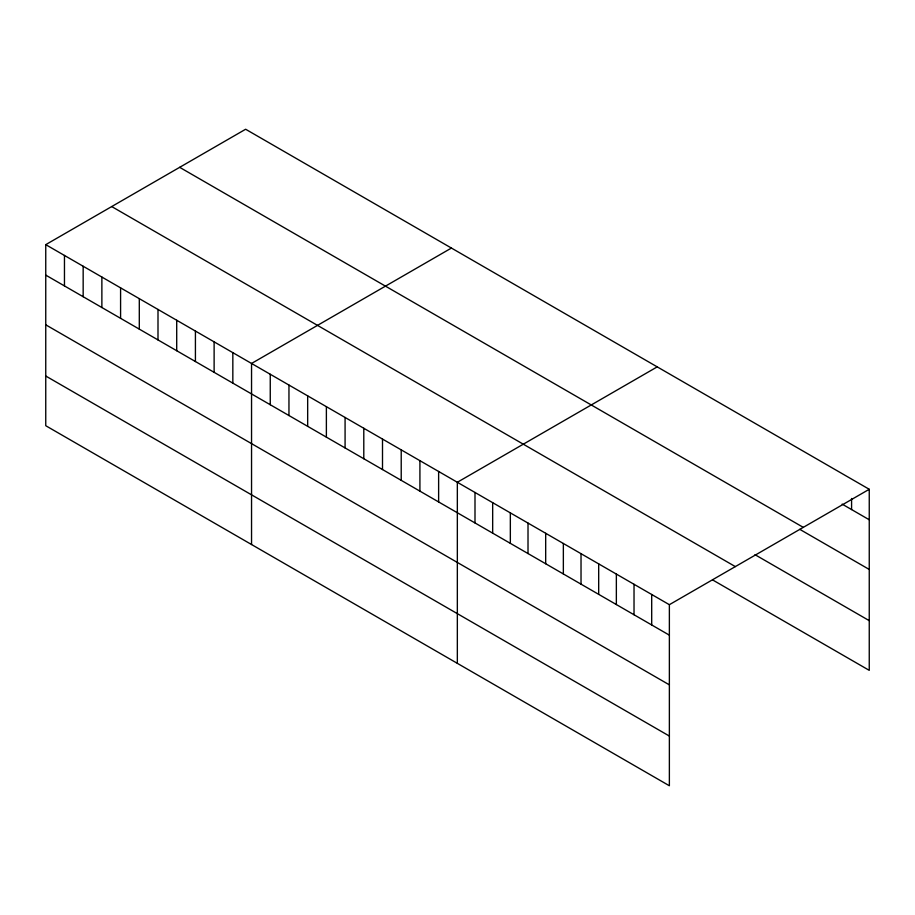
<?xml version="1.0" encoding="UTF-8"?>
<svg xmlns="http://www.w3.org/2000/svg" width="915" height="915" viewBox="0 0 915 915"><rect width="100%" height="100%" fill="white"/><g stroke="black" fill="none" stroke-linecap="round" stroke-linejoin="round"><path stroke-width="1.37" d="M45.75 244.648L669.368 604.689L669.368 785.756L45.75 425.715L45.75 244.648L245.632 129.244L869.25 489.285L869.25 670.352L712.579 579.904M451.427 248.056L251.545 363.461L251.545 544.528M657.222 366.869L457.34 482.274L457.34 663.341M669.368 604.689L869.25 489.285M842.155 504.119L869.25 519.766M179.672 167.331L803.29 527.372M799.756 529.327L869.25 569.45M754.989 554.684L869.25 620.656M111.71 206.561L735.328 566.602M45.75 275.118L669.368 635.159M45.75 324.814L669.368 684.855M45.75 376.019L669.368 736.06M851.579 498.481L851.579 509.563M651.697 594.487L651.697 624.956M634.026 584.285L634.026 614.766M616.355 574.082L616.355 604.563M598.685 563.88L598.685 594.361M581.025 553.678L581.025 584.159M563.354 543.476L563.354 573.957M545.683 533.285L545.683 563.754M528.012 523.083L528.012 553.552M510.341 512.88L510.341 543.35M492.67 502.678L492.67 533.148M474.999 492.476L474.999 522.945M438.628 471.477L438.628 501.946M419.916 460.668L419.916 491.149M401.216 449.871L401.216 480.341M382.504 439.074L382.504 469.544M363.793 428.266L363.793 458.747M345.081 417.469L345.081 447.938M326.381 406.66L326.381 437.141M307.669 395.863L307.669 426.344M288.957 385.066L288.957 415.536M270.257 374.258L270.257 404.739M232.833 352.664L232.833 383.133M214.121 341.855L214.121 372.336M195.421 331.058L195.421 361.528M176.709 320.261L176.709 350.731M157.998 309.453L157.998 339.934M139.297 298.656L139.297 329.125M120.586 287.848L120.586 318.329M101.874 277.051L101.874 307.531M83.162 266.254L83.162 296.723M64.462 255.445L64.462 285.926"/></g></svg>
